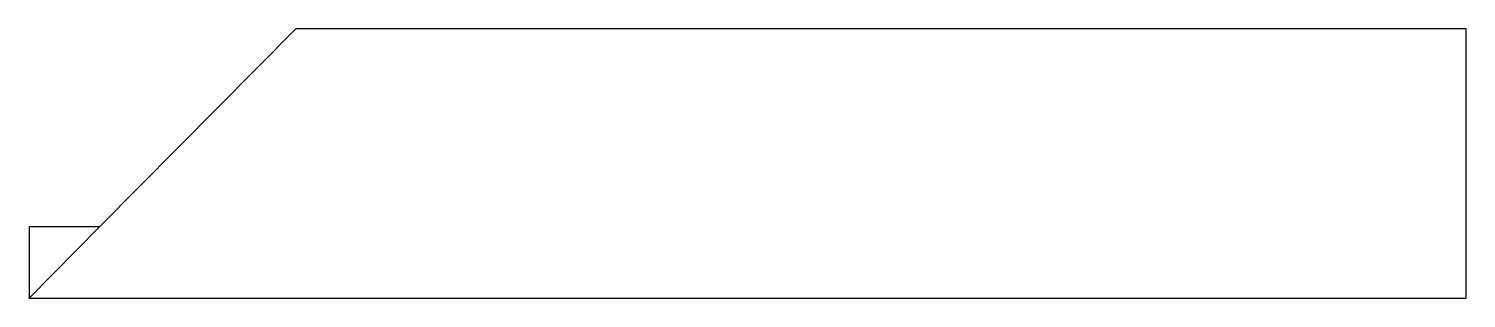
# Model space of a CAD drawing. Header units: millimetres. Extents: x -32.5 to 40.1, y 0 to 13.6.
import ezdxf

# ---------------------------------------------------------------- set-up
doc = ezdxf.new("R2010")
doc.units = ezdxf.units.MM
doc.layers.get('0').update_dxf_attribs({"linetype": 'CONTINUOUS'})

msp = doc.modelspace()

# ---------------------------------------------------------------- linework, layer by layer
msp.add_line((-28.88, 3.6), (-32.435, 0))
msp.add_lwpolyline([(40.107, 0), (40.107, 13.6), (-18.974, 13.6), (-28.88, 3.6), (-32.435, 3.6), (-32.435, 0.055), (-32.453, 0.055), (-32.435, 0.011), (-32.435, 0)], close=True)

doc.saveas('drawing.dxf')
